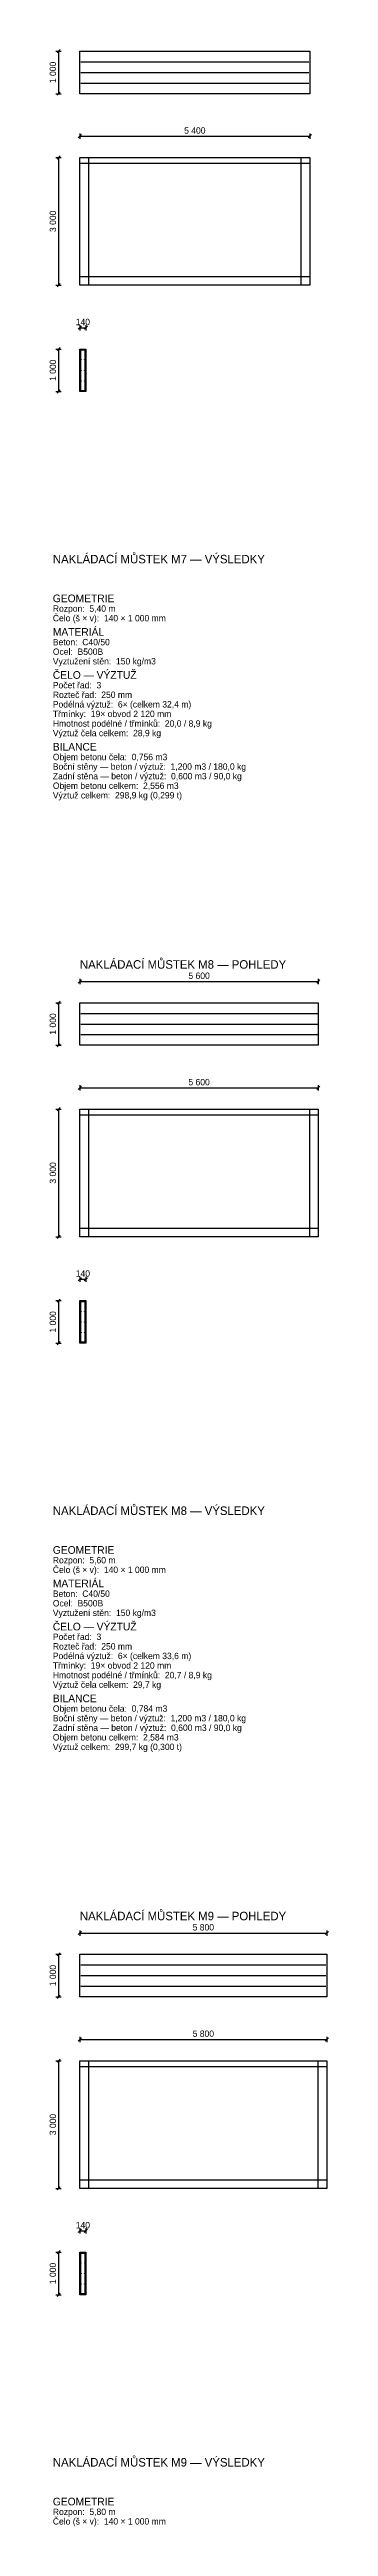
# Model space of a CAD drawing. Header units: millimetres. Extents: x -309 to 21690, y -1871722 to 127.
# Drawn here: x -77 to 6472, y -994389 to -936181 of the extents above; entities that cross this region are included whole.
import ezdxf
from ezdxf.enums import TextEntityAlignment as Align

# ---------------------------------------------------------------- set-up
doc = ezdxf.new("R2010")
doc.units = ezdxf.units.MM
for name, color, linetype in [('OPTICORS_BETON', 7, 'CONTINUOUS'), ('OPTICORS_KOTY', 3, 'CONTINUOUS'), ('OPTICORS_VYZTUZ', 1, 'CONTINUOUS')]:
    doc.layers.add(name, color=color, linetype=linetype)

msp = doc.modelspace()

# ---------------------------------------------------------------- linework, layer by layer
at = {"layer": 'OPTICORS_BETON'}
for points in [[(635, -936218.75), (6035, -936218.75), (6035, -937218.75), (635, -937218.75)], [(635, -938718.75), (6035, -938718.75), (6035, -938858.75), (635, -938858.75)], [(635, -938718.75), (835, -938718.75), (835, -941718.75), (635, -941718.75)], [(5835, -938718.75), (6035, -938718.75), (6035, -941718.75), (5835, -941718.75)], [(635, -941518.75), (6035, -941518.75), (6035, -941718.75), (635, -941718.75)], [(635, -943218.75), (775, -943218.75), (775, -944218.75), (635, -944218.75)], [(635, -958581.25), (6235, -958581.25), (6235, -959581.25), (635, -959581.25)], [(635, -961081.25), (6235, -961081.25), (6235, -961221.25), (635, -961221.25)], [(635, -961081.25), (835, -961081.25), (835, -964081.25), (635, -964081.25)], [(6035, -961081.25), (6235, -961081.25), (6235, -964081.25), (6035, -964081.25)], [(635, -963881.25), (6235, -963881.25), (6235, -964081.25), (635, -964081.25)], [(635, -965581.25), (775, -965581.25), (775, -966581.25), (635, -966581.25)], [(635, -980943.75), (6435, -980943.75), (6435, -981943.75), (635, -981943.75)], [(635, -983443.75), (6435, -983443.75), (6435, -983583.75), (635, -983583.75)], [(635, -983443.75), (835, -983443.75), (835, -986443.75), (635, -986443.75)], [(6235, -983443.75), (6435, -983443.75), (6435, -986443.75), (6235, -986443.75)], [(635, -986243.75), (6435, -986243.75), (6435, -986443.75), (635, -986443.75)], [(635, -987943.75), (775, -987943.75), (775, -988943.75), (635, -988943.75)]]:
    msp.add_lwpolyline(points, close=True, dxfattribs=at)
at = {"layer": 'OPTICORS_KOTY'}
for p, q in [((72.5, -936218.75), (197.5, -936218.75)), ((97.5, -936256.25), (172.5, -936181.25)), ((135, -936218.75), (135, -937218.75)), ((72.5, -937218.75), (197.5, -937218.75)), ((97.5, -937256.25), (172.5, -937181.25)), ((597.5, -938256.25), (672.5, -938181.25)), ((635, -938156.25), (635, -938281.25)), ((635, -938218.75), (6035, -938218.75)), ((5997.5, -938256.25), (6072.5, -938181.25)), ((6035, -938156.25), (6035, -938281.25)), ((72.5, -938718.75), (197.5, -938718.75)), ((97.5, -938756.25), (172.5, -938681.25)), ((135, -938718.75), (135, -941718.75)), ((72.5, -941718.75), (197.5, -941718.75)), ((97.5, -941756.25), (172.5, -941681.25)), ((597.5, -942756.25), (672.5, -942681.25)), ((635, -942656.25), (635, -942781.25)), ((635, -942718.75), (775, -942718.75)), ((737.5, -942756.25), (812.5, -942681.25)), ((775, -942656.25), (775, -942781.25)), ((72.5, -943218.75), (197.5, -943218.75)), ((97.5, -943256.25), (172.5, -943181.25)), ((135, -943218.75), (135, -944218.75)), ((72.5, -944218.75), (197.5, -944218.75)), ((97.5, -944256.25), (172.5, -944181.25)), ((597.5, -958118.75), (672.5, -958043.75)), ((635, -958018.75), (635, -958143.75)), ((635, -958081.25), (6235, -958081.25)), ((6197.5, -958118.75), (6272.5, -958043.75)), ((6235, -958018.75), (6235, -958143.75)), ((72.5, -958581.25), (197.5, -958581.25)), ((97.5, -958618.75), (172.5, -958543.75)), ((135, -958581.25), (135, -959581.25)), ((72.5, -959581.25), (197.5, -959581.25)), ((97.5, -959618.75), (172.5, -959543.75)), ((597.5, -960618.75), (672.5, -960543.75)), ((635, -960518.75), (635, -960643.75)), ((635, -960581.25), (6235, -960581.25)), ((6197.5, -960618.75), (6272.5, -960543.75)), ((6235, -960518.75), (6235, -960643.75)), ((72.5, -961081.25), (197.5, -961081.25)), ((97.5, -961118.75), (172.5, -961043.75)), ((135, -961081.25), (135, -964081.25)), ((72.5, -964081.25), (197.5, -964081.25)), ((97.5, -964118.75), (172.5, -964043.75)), ((597.5, -965118.75), (672.5, -965043.75)), ((635, -965018.75), (635, -965143.75)), ((635, -965081.25), (775, -965081.25)), ((737.5, -965118.75), (812.5, -965043.75)), ((775, -965018.75), (775, -965143.75)), ((72.5, -965581.25), (197.5, -965581.25)), ((97.5, -965618.75), (172.5, -965543.75)), ((135, -965581.25), (135, -966581.25)), ((72.5, -966581.25), (197.5, -966581.25)), ((97.5, -966618.75), (172.5, -966543.75)), ((597.5, -980481.25), (672.5, -980406.25)), ((635, -980381.25), (635, -980506.25)), ((635, -980443.75), (6435, -980443.75)), ((6397.5, -980481.25), (6472.5, -980406.25)), ((6435, -980381.25), (6435, -980506.25)), ((72.5, -980943.75), (197.5, -980943.75)), ((97.5, -980981.25), (172.5, -980906.25)), ((135, -980943.75), (135, -981943.75)), ((72.5, -981943.75), (197.5, -981943.75)), ((97.5, -981981.25), (172.5, -981906.25)), ((597.5, -982981.25), (672.5, -982906.25)), ((635, -982881.25), (635, -983006.25)), ((635, -982943.75), (6435, -982943.75)), ((6397.5, -982981.25), (6472.5, -982906.25)), ((6435, -982881.25), (6435, -983006.25)), ((72.5, -983443.75), (197.5, -983443.75)), ((97.5, -983481.25), (172.5, -983406.25)), ((135, -983443.75), (135, -986443.75)), ((72.5, -986443.75), (197.5, -986443.75)), ((97.5, -986481.25), (172.5, -986406.25)), ((597.5, -987481.25), (672.5, -987406.25)), ((635, -987381.25), (635, -987506.25)), ((635, -987443.75), (775, -987443.75)), ((737.5, -987481.25), (812.5, -987406.25)), ((775, -987381.25), (775, -987506.25)), ((72.5, -987943.75), (197.5, -987943.75)), ((97.5, -987981.25), (172.5, -987906.25)), ((135, -987943.75), (135, -988943.75)), ((72.5, -988943.75), (197.5, -988943.75)), ((97.5, -988981.25), (172.5, -988906.25))]:
    msp.add_line(p, q, dxfattribs=at)
at = {"layer": 'OPTICORS_VYZTUZ'}
for p, q in [((655, -936468.75), (6015, -936468.75)), ((655, -936718.75), (6015, -936718.75)), ((655, -936968.75), (6015, -936968.75)), ((655, -958831.25), (6215, -958831.25)), ((655, -959081.25), (6215, -959081.25)), ((655, -959331.25), (6215, -959331.25)), ((655, -981193.75), (6415, -981193.75)), ((655, -981443.75), (6415, -981443.75)), ((655, -981693.75), (6415, -981693.75))]:
    msp.add_line(p, q, dxfattribs=at)
for points in [[(655, -943238.75), (755, -943238.75), (755, -944198.75), (655, -944198.75)], [(655, -965601.25), (755, -965601.25), (755, -966561.25), (655, -966561.25)], [(655, -987963.75), (755, -987963.75), (755, -988923.75), (655, -988923.75)]]:
    msp.add_lwpolyline(points, close=True, dxfattribs=at)
for centre in [(660, -943468.75), (750, -943468.75), (660, -943718.75), (660, -943968.75), (750, -943718.75), (750, -943968.75), (660, -965831.25), (660, -966081.25), (750, -965831.25), (750, -966081.25), (660, -966331.25), (750, -966331.25), (660, -988193.75), (750, -988193.75), (660, -988443.75), (660, -988693.75), (750, -988443.75), (750, -988693.75)]:
    msp.add_circle(centre, 5, dxfattribs=at)

# ---------------------------------------------------------------- texts
at = {"layer": 'OPTICORS_KOTY'}
for s, p in [('1 000', (0, -936718.75)), ('3 000', (0, -940218.75)), ('1 000', (0, -943718.75)), ('1 000', (0, -959081.25)), ('3 000', (0, -962581.25)), ('1 000', (0, -966081.25)), ('1 000', (0, -981443.75)), ('3 000', (0, -984943.75)), ('1 000', (0, -988443.75))]:
    msp.add_text(s, height=150, rotation=90, dxfattribs=at).set_placement(p, align=Align.MIDDLE)
for s, p in [('5 400', (3335, -938083.75)), ('140', (705, -942583.75)), ('5 600', (3435, -957946.25)), ('5 600', (3435, -960446.25)), ('140', (705, -964946.25)), ('5 800', (3535, -980308.75)), ('5 800', (3535, -982808.75)), ('140', (705, -987308.75))]:
    msp.add_text(s, height=150, dxfattribs=at).set_placement(p, align=Align.MIDDLE)
for s, height, p in [('NAKLÁDACÍ MŮSTEK M7 — VÝSLEDKY', 200, (0, -948256.25)), ('GEOMETRIE', 180, (0, -949168.75)), ('Rozpon:  5,40 m', 150, (0, -949393.75)), ('Čelo (š × v):  140 × 1 000 mm', 150, (0, -949618.75)), ('MATERIÁL', 180, (0, -949956.25)), ('Vyztužení stěn:  150 kg/m3', 150, (0, -950631.25)), ('Ocel:  B500B', 150, (0, -950406.25)), ('Beton:  C40/50', 150, (0, -950181.25)), ('ČELO — VÝZTUŽ', 180, (0, -950968.75)), ('Počet řad:  3', 150, (0, -951193.75)), ('Rozteč řad:  250 mm', 150, (0, -951418.75)), ('Podélná výztuž:  6× (celkem 32,4 m)', 150, (0, -951643.75)), ('Výztuž čela celkem:  28,9 kg', 150, (0, -952318.75)), ('Třmínky:  19× obvod 2 120 mm', 150, (0, -951868.75)), ('Hmotnost podélné / třmínků:  20,0 / 8,9 kg', 150, (0, -952093.75)), ('Objem betonu čela:  0,756 m3', 150, (0, -952881.25)), ('BILANCE', 180, (0, -952656.25)), ('Zadní stěna — beton / výztuž:  0,600 m3 / 90,0 kg', 150, (0, -953331.25)), ('Objem betonu celkem:  2,556 m3', 150, (0, -953556.25)), ('Boční stěny — beton / výztuž:  1,200 m3 / 180,0 kg', 150, (0, -953106.25)), ('Výztuž celkem:  298,9 kg (0,299 t)', 150, (0, -953781.25)), ('NAKLÁDACÍ MŮSTEK M8 — POHLEDY', 200, (635, -957781.25)), ('NAKLÁDACÍ MŮSTEK M8 — VÝSLEDKY', 200, (0, -970618.75)), ('GEOMETRIE', 180, (0, -971531.25)), ('Čelo (š × v):  140 × 1 000 mm', 150, (0, -971981.25)), ('Rozpon:  5,60 m', 150, (0, -971756.25)), ('Ocel:  B500B', 150, (0, -972768.75)), ('Beton:  C40/50', 150, (0, -972543.75)), ('MATERIÁL', 180, (0, -972318.75)), ('Vyztužení stěn:  150 kg/m3', 150, (0, -972993.75)), ('ČELO — VÝZTUŽ', 180, (0, -973331.25)), ('Počet řad:  3', 150, (0, -973556.25)), ('Rozteč řad:  250 mm', 150, (0, -973781.25)), ('Třmínky:  19× obvod 2 120 mm', 150, (0, -974231.25)), ('Podélná výztuž:  6× (celkem 33,6 m)', 150, (0, -974006.25)), ('Hmotnost podélné / třmínků:  20,7 / 8,9 kg', 150, (0, -974456.25)), ('Výztuž čela celkem:  29,7 kg', 150, (0, -974681.25)), ('BILANCE', 180, (0, -975018.75)), ('Zadní stěna — beton / výztuž:  0,600 m3 / 90,0 kg', 150, (0, -975693.75)), ('Objem betonu čela:  0,784 m3', 150, (0, -975243.75)), ('Boční stěny — beton / výztuž:  1,200 m3 / 180,0 kg', 150, (0, -975468.75)), ('Výztuž celkem:  299,7 kg (0,300 t)', 150, (0, -976143.75)), ('Objem betonu celkem:  2,584 m3', 150, (0, -975918.75)), ('NAKLÁDACÍ MŮSTEK M9 — POHLEDY', 200, (635, -980143.75)), ('NAKLÁDACÍ MŮSTEK M9 — VÝSLEDKY', 200, (0, -992981.25)), ('Čelo (š × v):  140 × 1 000 mm', 150, (0, -994343.75)), ('GEOMETRIE', 180, (0, -993893.75)), ('Rozpon:  5,80 m', 150, (0, -994118.75))]:
    msp.add_text(s, height=height, dxfattribs=at).set_placement(p)

doc.saveas('drawing.dxf')
